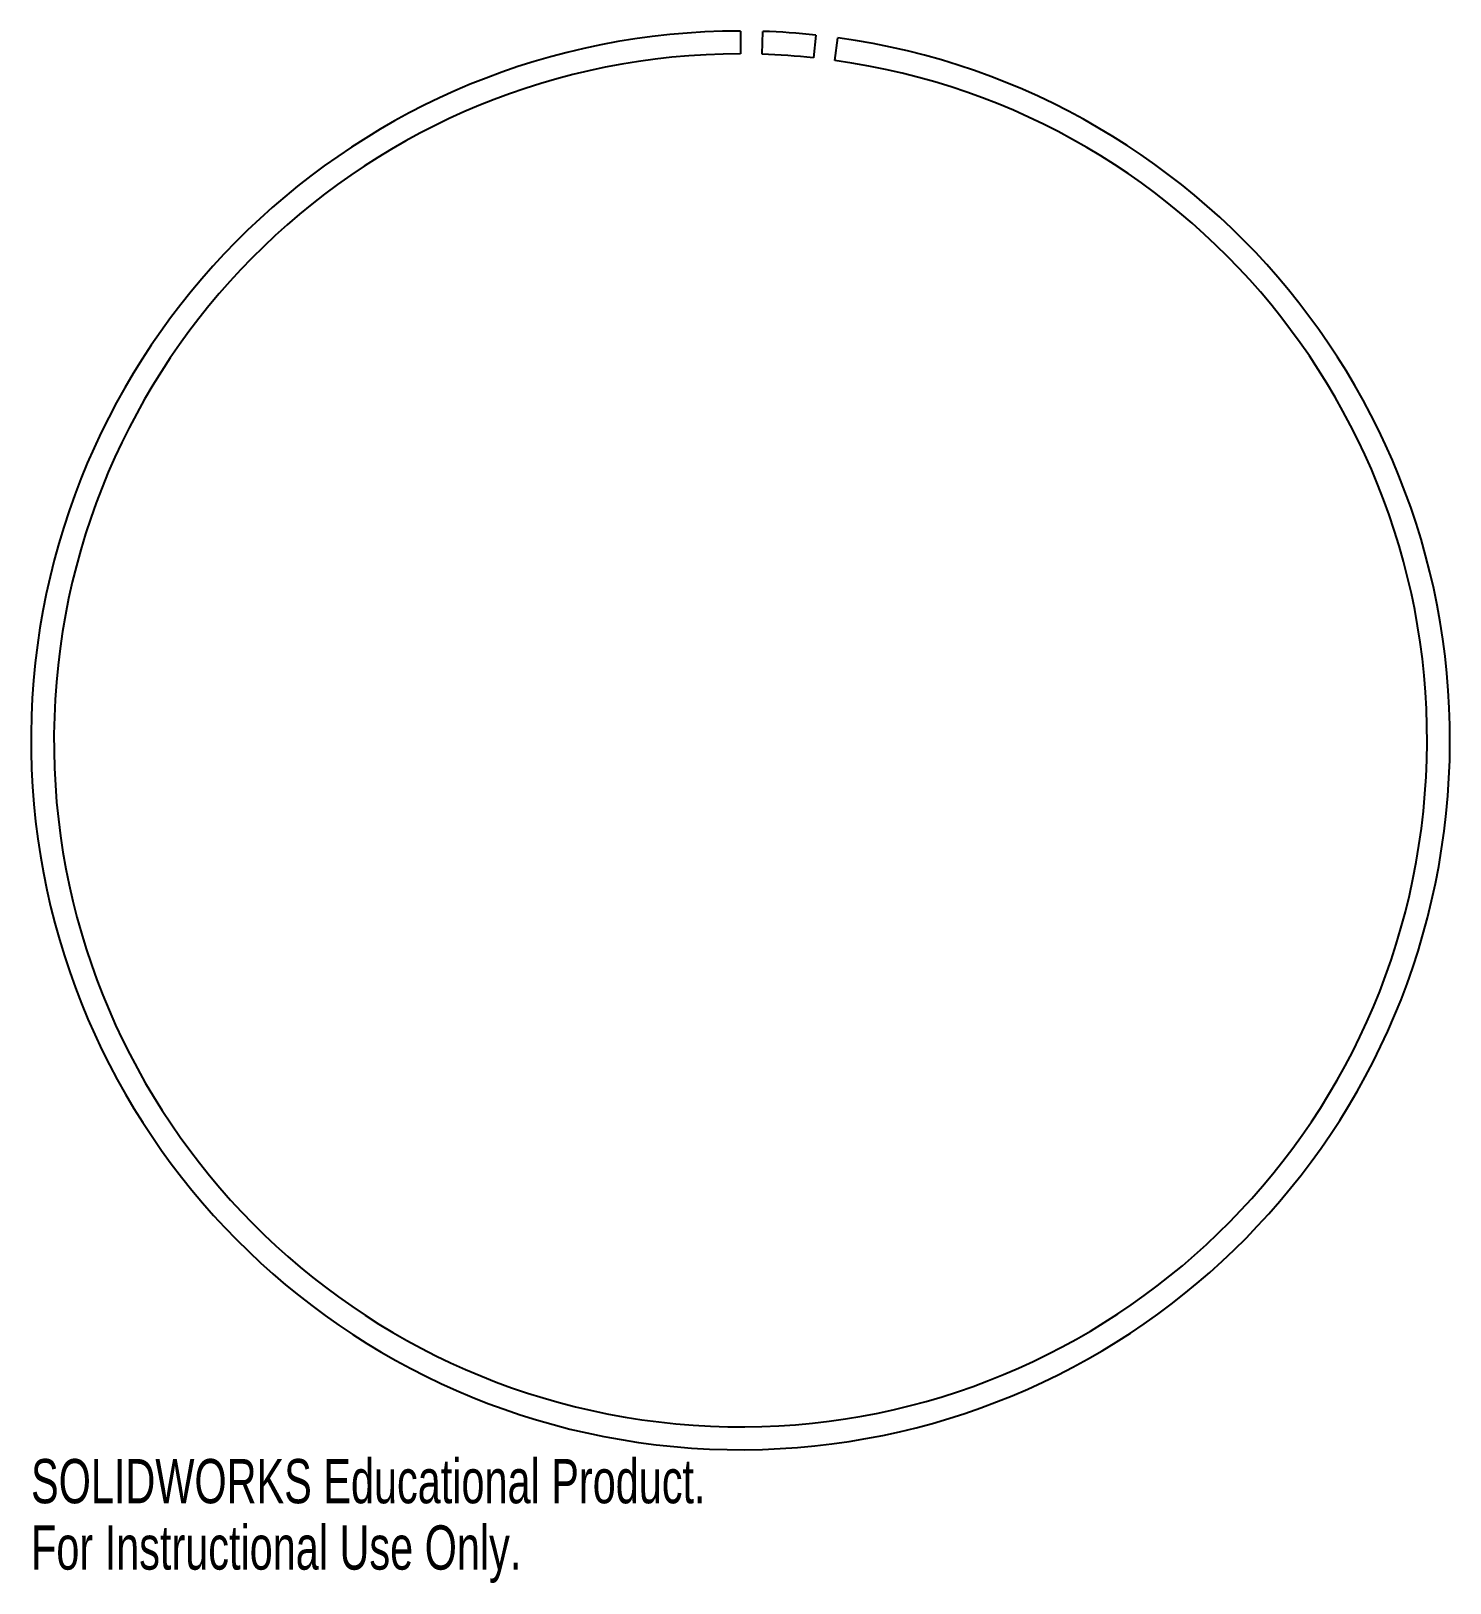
# Model space of a CAD drawing. Header units: millimetres. Extents: x -78 to 77, y -92 to 78.
import ezdxf

# ---------------------------------------------------------------- set-up
doc = ezdxf.new("R2010")
doc.units = ezdxf.units.MM
doc.styles.add('SLDTEXTSTYLE0', font='TXT', dxfattribs={"width": 0.7})

msp = doc.modelspace()

# ---------------------------------------------------------------- linework, layer by layer
at = {"color": 7, "linetype": 'Continuous', "lineweight": 25}
for p, q in [((0, 77.5), (0, 75)), ((2.35, 74.96), (2.43, 77.46)), ((8.23, 77.06), (7.96, 74.58)), ((10.3, 74.29), (10.65, 76.76))]:
    msp.add_line(p, q, dxfattribs=at)
for radius, start, end in [(77.5, 90, 82.1028), (77.5, 83.9061, 88.2036), (75, 90, 82.1028), (75, 83.9061, 88.2036)]:
    msp.add_arc((0, 0), radius, start, end, dxfattribs=at)

# ---------------------------------------------------------------- texts
at = {"color": 7, "linetype": 'Continuous', "char_height": 4.8336, "attachment_point": 1, "style": 'SLDTEXTSTYLE0'}
for s, insert in [('SOLIDWORKS Educational Product.', (-77.5, -78.52)), ('For Instructional Use Only.', (-77.5, -85.77))]:
    msp.add_mtext(s, dxfattribs=dict(at, insert=insert))

doc.saveas('drawing.dxf')
